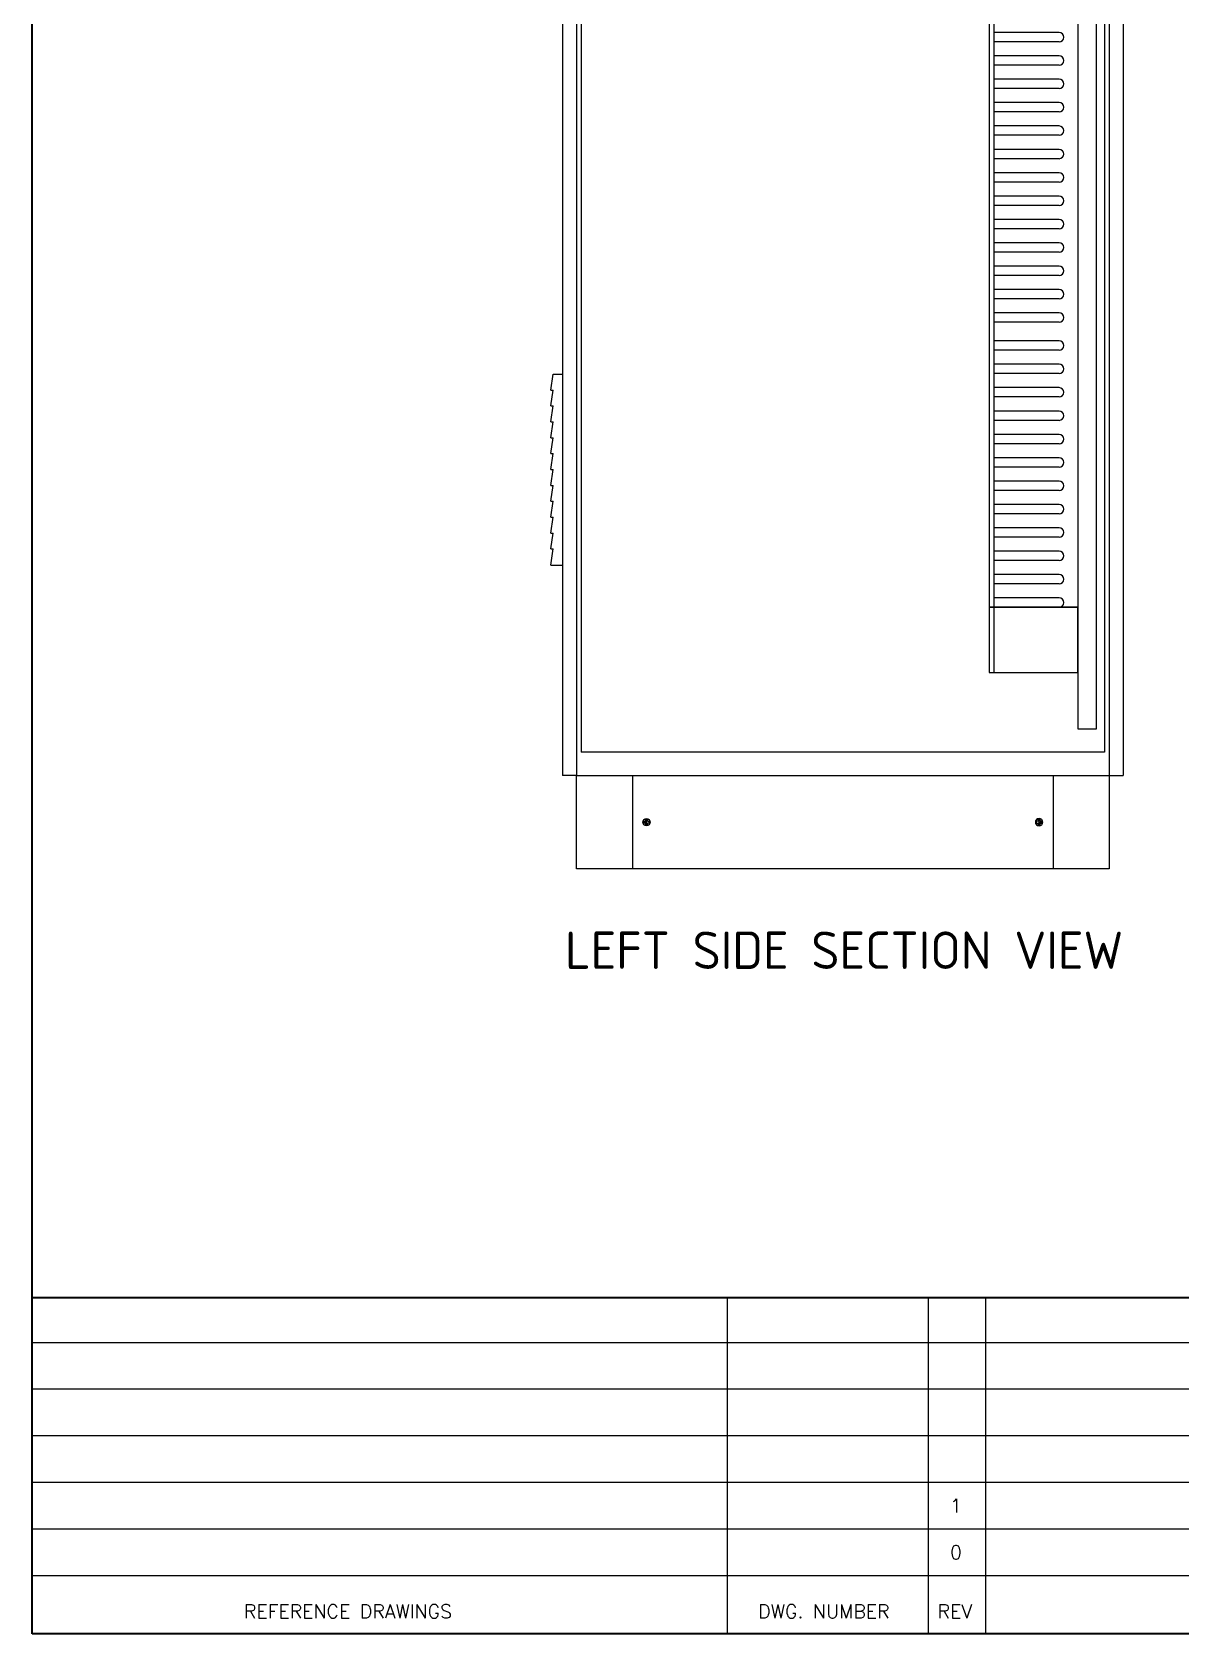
# Model space of a CAD drawing. Header units: inches. Extents: x 564911 to 603980, y 458630 to 507164.
# Drawn here: x 583133 to 584362, y 497172 to 498886 of the extents above; entities that cross this region are included whole.
import ezdxf
from ezdxf.enums import TextEntityAlignment as Align

# ---------------------------------------------------------------- set-up
doc = ezdxf.new("R2010")
doc.units = ezdxf.units.IN
doc.header["$MEASUREMENT"] = 0
for name, color, linetype in [('ASHADE', 7, 'Continuous'), ('GT_1', 9, 'Continuous'), ('HELPPOINT', 7, 'Continuous'), ('MEMBER', 7, 'Continuous')]:
    doc.layers.add(name, color=color, linetype=linetype)
doc.styles.add('HTX11', font='O8111901')
doc.styles.add('ISO3098B', font='ISO3098B.shx')
doc.styles.add('ROMANS', font='romans.shx', dxfattribs={"width": 0.85, "height": 25})

# ---------------------------------------------------------------- blocks, each defined once
blk = doc.blocks.new('M6')
for p, q in [((-3.1, -0.5), (-3.1, 0.5)), ((-2.6, 1), (-1.6, 1)), ((-1.1, 1.5), (-1.1, 2.5)), ((-0.6, 3), (0.4, 3)), ((-0.1, 0), (-0.1, 3)), ((0.9, 2.5), (0.9, 1.5)), ((1.4, 1), (2.4, 1)), ((2.9, 0.5), (2.9, -0.5)), ((-0.1, 0), (-3.1, 0)), ((-1.6, -1), (-2.6, -1)), ((-1.1, -2.5), (-1.1, -1.5)), ((0.4, -3), (-0.6, -3)), ((-0.1, -3), (-0.1, 0)), ((0.9, -1.5), (0.9, -2.5)), ((2.4, -1), (1.4, -1))]:
    blk.add_line(p, q)
blk.add_circle((-0.1, 0), 4)
for centre, radius, start, end in [((-2.6, 0.5), 0.5, 90, 180), ((-1.6, 1.5), 0.5, 270, 0), ((-0.6, 2.5), 0.5, 90, 180), ((0.4, 2.5), 0.5, 0, 90), ((0.8, 2.9), 0.1, 0, 90), ((1.4, 1.5), 0.5, 180, 270), ((2.4, 0.5), 0.5, 0, 90), ((-2.6, -0.5), 0.5, 180, 270), ((-1.6, -1.5), 0.5, 0, 90), ((-0.6, -2.5), 0.5, 180, 270), ((0.4, -2.5), 0.5, 270, 0), ((1.4, -1.5), 0.5, 90, 180), ((2.4, -0.5), 0.5, 270, 0)]:
    blk.add_arc(centre, radius, start, end)
blk = doc.blocks.new('TPA')
at = {"layer": 'GT_1', "color": 4, "flags": 128}
for points in [[(563383.4, 501946.4), (563383.4, 502273.8)], [(563578.8, 501946.4), (563578.8, 502273.8)], [(563634.6, 501946.4), (563634.6, 502273.8)], [(564807.7, 502229.7), (562706.8, 502229.7)], [(564807.7, 502184.4), (562706.8, 502184.4)], [(564807.7, 502139.1), (562706.8, 502139.1)], [(564807.7, 502093.7), (562706.8, 502093.7)], [(564807.7, 502048.3), (562706.8, 502048.3)], [(564807.6, 502003), (562706.8, 502003)]]:
    blk.add_lwpolyline(points, dxfattribs=at)
at = {"layer": 'HELPPOINT', "color": 4, "lineweight": 35}
for p, q in [((562706.8, 501946.4), (562706.8, 505019.3)), ((562706.8, 501946.4), (562706.8, 505019.3)), ((567131, 501946.4), (562706.8, 501946.4)), ((567131, 501946.4), (562706.8, 501946.4))]:
    blk.add_line(p, q, dxfattribs=at)
at = {"layer": 'MEMBER', "color": 4, "lineweight": 35}
blk.add_line((562706.8, 502273.8), (567131, 502273.8), dxfattribs=at)
blk.add_line((562706.8, 502273.8), (567131, 502273.8), dxfattribs=at)
at = {"style": 'HTX11'}
for tag, p in [('A', (566704.3, 502037.1)), ('B', (567038.2, 501963.3))]:
    blk.add_attdef(tag, text='', height=16.8, dxfattribs=at).set_placement(p, align=Align.MIDDLE_CENTER)
at = {"layer": 'MEMBER', "color": 4, "ltscale": 0.8, "style": 'ROMANS'}
for s, p in [('1', (563605.6, 502071.2)), ('0', (563605.6, 502025.8))]:
    blk.add_text(s, height=13.5, dxfattribs=at).set_placement(p, align=Align.MIDDLE_CENTER)
for s, height, p in [('REFERENCE DRAWINGS', 13.495, (562912.9, 501961.6)), ('DWG. NUMBER', 13.495, (563413.2, 501961.6)), ('REV', 13.49, (563587.7, 501961.6))]:
    blk.add_text(s, height=height, dxfattribs=at).set_placement(p)
blk = doc.blocks.new('SF')
at = {"layer": 'ASHADE', "color": 0}
for p, q in [((60472.7, 49018.2), (60462.8, 49018.2)), ((60462.8, 49018.2), (60462.8, 48813.8)), ((60475.2, 49001.2), (60472.7, 49018.2)), ((60475.2, 49001.2), (60472.8, 49001.2)), ((60475.2, 48984.2), (60472.8, 49001.2)), ((60475.2, 48984.2), (60472.8, 48984.2)), ((60475.2, 48967.2), (60472.8, 48984.2)), ((60475.2, 48967.2), (60472.8, 48967.2)), ((60475.2, 48967.2), (60472.8, 48967.2)), ((60475.2, 48950.2), (60472.8, 48967.2)), ((60475.2, 48950.2), (60472.8, 48950.2)), ((60475.2, 48933.2), (60472.8, 48950.2)), ((60475.2, 48933.2), (60472.8, 48933.2)), ((60475.2, 48916.2), (60472.8, 48933.2)), ((60475.2, 48916.2), (60472.8, 48916.2)), ((60475.2, 48899.2), (60472.8, 48916.2)), ((60475.2, 48899.2), (60472.8, 48899.2)), ((60475.2, 48882.2), (60472.8, 48899.2)), ((60475.2, 48882.2), (60472.8, 48882.2)), ((60475.2, 48865.2), (60472.8, 48882.2)), ((60475.2, 48865.2), (60472.8, 48865.2)), ((60475.2, 48848.2), (60472.8, 48865.2)), ((60475.2, 48848.2), (60472.8, 48848.2)), ((60475.2, 48831.2), (60472.8, 48848.2)), ((60475.2, 48831.2), (60472.7, 48831.2)), ((60475.2, 48813.8), (60472.7, 48831.2)), ((60475.2, 48813.8), (60462.8, 48813.8))]:
    blk.add_line(p, q, dxfattribs=at)

msp = doc.modelspace()

# ---------------------------------------------------------------- linework, layer by layer
at = {"color": 0}
for p, q in [((584161.68373, 498270.86874, -1.07827), (584161.69644, 498200.86938)), ((583775.18373, 498090.88081), (583775.18373, 497990.88081)), ((584225.18373, 498090.88081), (584225.18373, 497990.88081))]:
    msp.add_line(p, q, dxfattribs=at)
msp.add_line((584280.18373, 498115.88081), (583720.18373, 498115.88081))
at = {"color": 6}
msp.add_lwpolyline([(584251.68373, 498140.88081), (584271.68373, 498140.88081), (584271.68373, 500040.88081), (584251.68373, 500040.88081)], close=True, dxfattribs=at)
at = {"color": 0}
msp.add_lwpolyline([(584251.68373, 498270.86874), (584156.68373, 498270.85667), (584156.68373, 498200.86874), (584251.68373, 498200.88081)], close=True, dxfattribs=at)
at = {"layer": 'ASHADE', "color": 0}
for p, q in [((583700.18373, 500090.88081), (583700.18373, 498090.88081)), ((583715.18373, 500090.88081), (583715.18373, 498090.88081)), ((583720.18373, 500090.88081), (583720.18373, 498115.88081)), ((584280.18373, 500090.88081), (584280.18373, 498115.88081)), ((584285.18373, 500090.88081), (584285.18373, 498090.88081)), ((584300.18373, 500090.88081), (584300.18373, 498090.88081)), ((584156.68373, 499940.86874, -0.01269), (584156.68373, 498270.86874, -1.07827)), ((584161.68373, 499940.86981, -0.01269), (584161.68373, 498270.86874, -1.07827)), ((584231.68373, 498885.88081), (584161.68373, 498885.88081)), ((584231.68373, 498875.88081), (584161.68373, 498875.88081)), ((584231.68373, 498860.88081), (584161.68373, 498860.88081)), ((584231.68373, 498850.88081), (584161.68373, 498850.88081)), ((584231.68373, 498835.88081), (584161.68373, 498835.88081)), ((584231.68373, 498825.88081), (584161.68373, 498825.88081)), ((584231.68373, 498810.88081), (584161.68373, 498810.88081)), ((584231.68373, 498800.88081), (584161.68373, 498800.88081)), ((584231.68373, 498785.88081), (584161.68373, 498785.88081)), ((584231.68373, 498775.88081), (584161.68373, 498775.88081)), ((584231.68373, 498760.88081), (584161.68373, 498760.88081)), ((584231.68373, 498750.88081), (584161.68373, 498750.88081)), ((584231.68373, 498735.88081), (584161.68373, 498735.88081)), ((584231.68373, 498725.88081), (584161.68373, 498725.88081)), ((584231.68373, 498710.88081), (584161.68373, 498710.88081)), ((584231.68373, 498700.88081), (584161.68373, 498700.88081)), ((584231.68373, 498685.88081), (584161.68373, 498685.88081)), ((584231.68373, 498675.88081), (584161.68373, 498675.88081)), ((584231.68373, 498660.88081), (584161.68373, 498660.88081)), ((584231.68373, 498650.88081), (584161.68373, 498650.88081)), ((584231.68373, 498635.88081), (584161.68373, 498635.88081)), ((584231.68373, 498625.88081), (584161.68373, 498625.88081)), ((584231.68373, 498610.88081), (584161.68373, 498610.88081)), ((584231.68373, 498600.88081), (584161.68373, 498600.88081)), ((584231.68373, 498585.88081), (584161.68373, 498585.88081)), ((584231.68373, 498575.88081), (584161.68373, 498575.88081)), ((584231.68373, 498555.88081), (584161.68373, 498555.88081)), ((584231.68373, 498545.88081), (584161.68373, 498545.88081)), ((584231.68373, 498530.88081), (584161.68373, 498530.88081)), ((584231.68373, 498520.88081), (584161.68373, 498520.88081)), ((584231.68373, 498505.88081), (584161.68373, 498505.88081)), ((584231.68373, 498495.88081), (584161.68373, 498495.88081)), ((584231.68373, 498480.88081), (584161.68373, 498480.88081)), ((584231.68373, 498470.88081), (584161.68373, 498470.88081)), ((584231.68373, 498455.88081), (584161.68373, 498455.88081)), ((584231.68373, 498445.88081), (584161.68373, 498445.88081)), ((584231.68373, 498430.88081), (584161.68373, 498430.88081)), ((584231.68373, 498420.88081), (584161.68373, 498420.88081)), ((584231.68373, 498405.88081), (584161.68373, 498405.88081)), ((584231.68373, 498395.88081), (584161.68373, 498395.88081)), ((584231.68373, 498380.88081), (584161.68373, 498380.88081)), ((584231.68373, 498370.88081), (584161.68373, 498370.88081)), ((584231.68373, 498355.88081), (584161.68373, 498355.88081)), ((584231.68373, 498345.88081), (584161.68373, 498345.88081)), ((584231.68373, 498330.88081), (584161.68373, 498330.88081)), ((584231.68373, 498320.88081), (584161.68373, 498320.88081)), ((584231.68373, 498305.88081), (584161.68373, 498305.88081)), ((584231.68373, 498295.88081), (584161.68373, 498295.88081)), ((584231.68373, 498280.88081), (584161.68373, 498280.88081)), ((584231.68373, 498270.88081), (584161.68373, 498270.88081)), ((583715.18373, 498090.88081), (583700.18373, 498090.88081)), ((584285.18373, 498090.88081), (584300.18373, 498090.88081))]:
    msp.add_line(p, q, dxfattribs=at)
at = {"layer": 'ASHADE', "color": 145}
for p, q in [((584251.68373, 500040.88081), (584251.68373, 498140.88081)), ((584156.68373, 498270.86874, -1.07827), (584251.68373, 498270.86874, -1.07827))]:
    msp.add_line(p, q, dxfattribs=at)
at = {"layer": 'ASHADE', "color": 7}
msp.add_line((583720.18373, 498090.88081), (584280.18373, 498090.88081), dxfattribs=at)
msp.add_lwpolyline([(583715.18373, 498090.88081), (584285.18373, 498090.88081), (584285.18373, 497990.88081), (583715.18373, 497990.88081), (583715.18373, 498090.88081)], dxfattribs=at)
at = {"layer": 'ASHADE', "color": 0}
for centre in [(584231.68373, 498880.88081), (584231.68373, 498855.88081), (584231.68373, 498830.88081), (584231.68373, 498805.88081), (584231.68373, 498780.88081), (584231.68373, 498755.88081), (584231.68373, 498730.88081), (584231.68373, 498705.88081), (584231.68373, 498680.88081), (584231.68373, 498655.88081), (584231.68373, 498630.88081), (584231.68373, 498605.88081), (584231.68373, 498580.88081), (584231.68373, 498550.88081), (584231.68373, 498525.88081), (584231.68373, 498500.88081), (584231.68373, 498475.88081), (584231.68373, 498450.88081), (584231.68373, 498425.88081), (584231.68373, 498400.88081), (584231.68373, 498375.88081), (584231.68373, 498350.88081), (584231.68373, 498325.88081), (584231.68373, 498300.88081), (584231.68373, 498275.88081)]:
    msp.add_arc(centre, 5, 270, 90, dxfattribs=at)

# ---------------------------------------------------------------- block references
at = {"xscale": 1.099999999998545, "yscale": 1.099999999998545, "zscale": 1.1}
msp.add_blockref('TPA', (-35844.86445, -54968.83293), dxfattribs=at)
at = {"color": 0, "xscale": -1}
msp.add_blockref('SF', (644162.94742, 449502.03635), dxfattribs=at)
msp.add_blockref('M6', (583790.23876, 498040.86795))
at = {"xscale": -1}
msp.add_blockref('M6', (584210.1287, 498040.86795), dxfattribs=at)

# ---------------------------------------------------------------- texts
at = {"color": 7, "style": 'ISO3098B'}
msp.add_text('LEFT SIDE SECTION VIEW', height=40, dxfattribs=at).set_placement((584001.57198, 497903.85967), align=Align.MIDDLE_CENTER)

doc.saveas('drawing.dxf')
